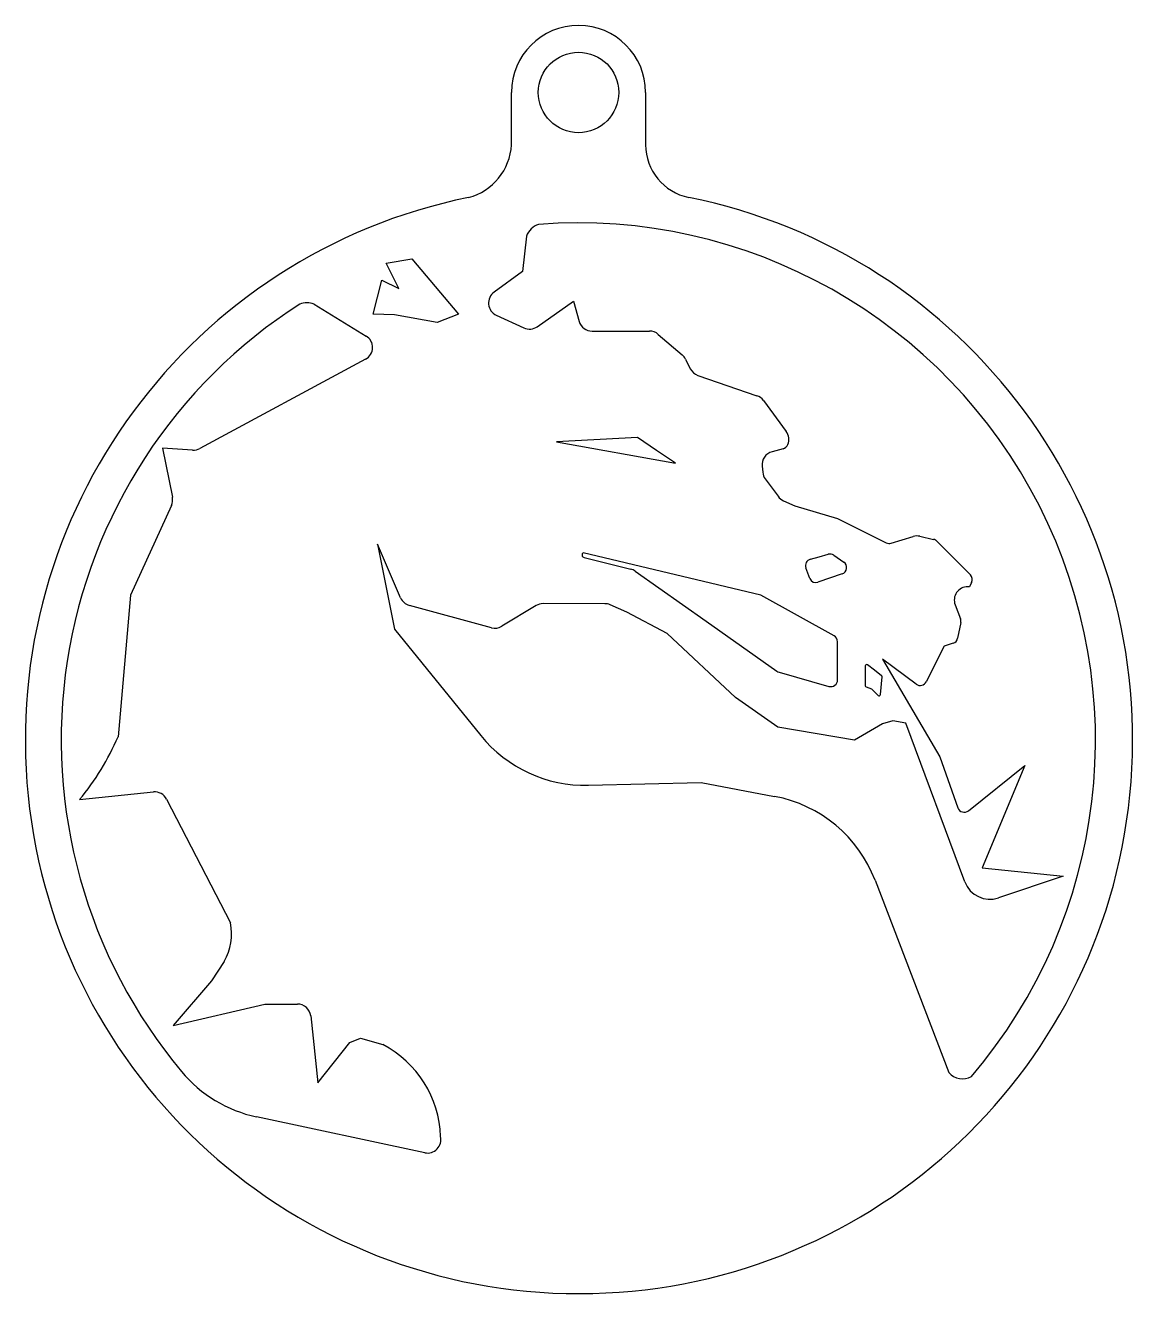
# Model space of a CAD drawing. Extents: x 0 to 8.25, y 0 to 9.46.
import ezdxf

# ---------------------------------------------------------------- set-up
doc = ezdxf.new("R2010")
doc.units = 0
doc.layers.add('WHITE', color=7, linetype='CONTINUOUS')

msp = doc.modelspace()

# ---------------------------------------------------------------- linework, layer by layer
at = {"layer": 'WHITE', "linetype": 'CONTINUOUS'}
for p, q in [((3.624038, 8.565133), (3.624038, 8.955133)), ((4.624038, 8.955133), (4.624038, 8.565133)), ((3.735038, 7.884133), (3.705038, 7.620133)), ((2.689038, 7.683133), (2.880038, 7.715133)), ((2.785038, 7.493133), (2.689038, 7.683133)), ((2.880038, 7.715133), (3.055038, 7.509133)), ((3.705038, 7.620133), (3.494038, 7.466133)), ((2.594038, 7.302133), (2.658038, 7.556133)), ((2.658038, 7.556133), (2.785038, 7.493133)), ((3.055038, 7.509133), (3.229038, 7.302133)), ((2.152038, 7.376133), (2.541038, 7.139133)), ((3.815776, 7.208515), (4.086038, 7.398133)), ((4.086038, 7.398133), (4.129038, 7.248133)), ((2.753038, 7.296133), (2.594038, 7.302133)), ((3.070038, 7.239133), (2.753038, 7.296133)), ((3.229038, 7.302133), (3.070038, 7.239133)), ((3.510661, 7.294325), (3.717038, 7.200133)), ((4.225038, 7.175409), (4.653038, 7.176133)), ((4.718531, 7.151702), (4.897038, 6.998133)), ((2.535981, 6.96624), (1.301038, 6.300132)), ((4.921283, 6.967258), (4.957038, 6.895133)), ((5.014202, 6.845621), (5.454038, 6.694133)), ((5.502234, 6.65928), (5.673038, 6.427133)), ((4.563038, 6.382133), (3.959038, 6.350133)), ((3.959038, 6.350133), (4.848038, 6.191133)), ((4.706038, 6.286133), (4.563038, 6.382133)), ((1.247071, 6.288611), (1.022038, 6.303133)), ((1.022038, 6.303133), (1.096038, 5.937133)), ((4.848038, 6.191133), (4.706038, 6.286133)), ((5.649038, 6.297133), (5.567038, 6.276133)), ((5.492365, 6.169166), (5.497037, 6.123133)), ((5.515956, 6.074074), (5.611037, 5.944133)), ((1.089229, 5.876047), (0.784038, 5.207133)), ((5.652081, 5.911234), (5.737038, 5.874133)), ((5.737038, 5.874133), (6.055038, 5.778133)), ((6.055038, 5.778133), (6.418038, 5.597133)), ((2.797467, 5.188315), (2.626038, 5.588133)), ((2.626038, 5.588133), (2.753038, 4.953133)), ((6.454978, 5.594323), (6.618038, 5.644133)), ((6.669003, 5.645983), (6.771038, 5.623133)), ((6.795549, 5.609644), (7.045038, 5.359133)), ((5.483038, 5.207133), (4.159038, 5.522133)), ((4.165038, 5.489133), (4.513038, 5.402133)), ((5.852038, 5.475133), (5.919038, 5.493133)), ((5.919038, 5.493133), (5.985038, 5.512133)), ((6.026755, 5.504733), (6.101038, 5.454132)), ((5.84715, 5.331179), (5.818038, 5.411133)), ((4.546038, 5.387133), (5.075038, 5.014133)), ((6.088739, 5.366032), (5.909038, 5.303133)), ((7.054506, 5.302393), (7.039038, 5.270133)), ((0.784038, 5.207133), (0.691038, 4.152133)), ((6.02898, 4.904028), (5.483038, 5.207133)), ((7.039038, 5.270133), (7.025038, 5.270133)), ((3.474152, 4.964558), (2.863038, 5.131133)), ((3.808588, 5.129883), (3.551038, 4.975133)), ((4.319044, 5.143532), (3.860038, 5.144133)), ((4.484038, 5.080133), (4.360038, 5.135133)), ((6.931323, 5.13524), (6.971038, 5.030133)), ((4.785038, 4.921133), (4.484038, 5.080133)), ((5.075038, 5.014133), (5.603038, 4.640133)), ((2.753038, 4.953133), (3.396038, 4.160133)), ((5.293038, 4.445133), (4.785038, 4.921133)), ((6.973539, 5.003041), (6.950038, 4.886133)), ((6.055038, 4.575133), (6.055038, 4.860133)), ((6.849038, 4.826133), (6.716038, 4.562133)), ((6.916243, 4.848491), (6.849038, 4.826133)), ((6.641637, 4.54358), (6.389038, 4.731133)), ((6.389038, 4.731133), (6.817038, 4.001133)), ((6.262038, 4.679134), (6.262038, 4.532133)), ((6.331038, 4.647133), (6.278038, 4.687133)), ((6.383585, 4.606454), (6.331038, 4.647133)), ((5.618909, 4.63266), (5.991038, 4.527133)), ((6.374888, 4.466149), (6.388038, 4.598133)), ((5.610038, 4.223133), (5.293038, 4.445133)), ((6.268876, 4.522646), (6.309038, 4.509133)), ((6.309038, 4.509133), (6.358038, 4.460133)), ((6.468038, 4.271133), (6.389038, 4.248133)), ((6.563038, 4.254133), (6.468038, 4.271133)), ((6.182038, 4.127133), (5.610038, 4.223133)), ((6.389038, 4.248133), (6.182038, 4.127133)), ((7.00357, 3.069958), (6.563038, 4.254133)), ((6.817038, 4.001133), (6.952038, 3.622133)), ((7.030138, 3.600008), (7.452038, 3.937133)), ((7.452038, 3.937133), (7.134038, 3.175133)), ((4.197038, 3.790107), (5.039038, 3.810133)), ((5.039038, 3.810133), (5.586038, 3.707133)), ((0.403038, 3.683133), (0.954038, 3.740133)), ((1.052836, 3.686032), (1.529038, 2.764133)), ((7.134038, 3.175133), (7.738038, 3.112133)), ((6.334336, 3.081864), (6.884038, 1.648133)), ((7.738038, 3.112133), (7.254038, 2.950133)), ((1.483038, 2.477133), (1.388038, 2.333133)), ((1.388038, 2.333133), (1.102038, 2.000133)), ((1.102038, 2.000133), (1.784038, 2.159133)), ((1.784038, 2.159133), (2.028038, 2.159133)), ((2.127438, 2.070067), (2.181038, 1.571133)), ((2.419038, 1.873133), (2.499038, 1.905133)), ((2.499038, 1.905133), (2.666038, 1.857133)), ((2.181038, 1.571133), (2.419038, 1.873133)), ((2.977101, 1.050427), (1.723037, 1.318133))]:
    msp.add_line(p, q, dxfattribs=at)
msp.add_circle((4.124038, 8.955133), 0.3, dxfattribs=at)
for centre, radius, start, end in [((4.124038, 8.955133), 0.5, 0, 180), ((3.193467, 8.588628), 0.431211, -75.107849, -3.123265), ((5.024038, 8.565133), 0.4, 180, 258.6057), ((4.127404, 4.127404), 4.127404, 101.503448, 438.574539), ((3.873208, 7.831516), 0.14785, 108.589755, 159.152449), ((4.120605, 4.12539), 3.857523, -40.519463, 94.378913), ((4.123079, 4.128281), 3.855706, 122.599376, 219.898224), ((2.098407, 7.249849), 0.137201, 66.989693, 112.558647), ((3.553038, 7.385133), 0.10021, 126.06941, 244.9832), ((3.759038, 7.291133), 0.100225, -114.775141, -55.5209), ((4.225038, 7.275133), 0.099725, -164.291362, -90), ((2.489038, 7.054133), 0.099644, -61.8936, 58.543177), ((4.653038, 7.076133), 0.1, 49.08555, 90), ((4.832038, 6.922133), 0.100005, 26.82223, 49.460848), ((5.046038, 6.940133), 0.09973, -153.178019, -108.6157), ((5.422038, 6.599133), 0.100245, 36.86972, 71.384308), ((5.590857, 6.367724), 0.101406, -21.758709, 35.863322), ((1.254038, 6.388132), 0.099765, -94.0042, -61.8937), ((5.592038, 6.179133), 0.10017, 104.452428, 185.7105), ((5.619733, 6.365239), 0.074142, -66.718433, -28.260672), ((5.596037, 6.133133), 0.099504, -174.2321, -143.5912), ((0.998038, 5.917133), 0.10002, -24.2541, 11.534621), ((5.692037, 6.003133), 0.10021, -143.9306, -113.4983), ((6.440038, 5.642133), 0.05009, -116.053495, -72.6465), ((6.647038, 5.548133), 0.100285, 77.34784, 106.808692), ((6.760038, 5.574133), 0.05022, 45, 77.347443), ((4.167711, 5.506665), 0.017734, 119.279456, 261.330237), ((5.998038, 5.464133), 0.049729, 54.72773, 105.154068), ((4.4889, 5.30523), 0.099865, 55.099434, 76.012656), ((5.865116, 5.427154), 0.049729, 105.247, 198.794051), ((6.073038, 5.413132), 0.049649, -71.564501, 55.669781), ((5.893038, 5.350133), 0.049649, -157.5569, -71.200115), ((7.010038, 5.324133), 0.049497, -26.0538, 45), ((7.025038, 5.170133), 0.1, 90, 200.4222), ((2.889038, 5.227133), 0.099459, -157.0273, -105.154068), ((3.860038, 5.044133), 0.1, 90, 120.9638), ((4.320038, 5.044133), 0.099403, 66.271609, 90.57306), ((6.924038, 5.012133), 0.050329, -10.4078, 20.955777), ((3.500038, 5.061133), 0.099985, -105.005, -59.331073), ((6.005038, 4.860133), 0.05, 0, 61.38989), ((6.901038, 4.896133), 0.05001, -72.299012, -11.53422), ((5.632038, 4.681133), 0.05022, -125.272421, -105.1546), ((6.272038, 4.679133), 0.01, 53.130102, 179.9978), ((6.005038, 4.575133), 0.05, -106.260205, 0), ((6.378038, 4.598133), 0.01, 0, 56.311048), ((6.671038, 4.584133), 0.05009, -125.942101, -26.053495), ((6.272038, 4.532133), 0.01, 180, 251.565798), ((6.365038, 4.467133), 0.009899, -135, -5.709301), ((-1.048253, 4.897257), 1.892179, -39.915257, -23.190626), ((4.173038, 4.790133), 1.000314, -140.964487, -88.6252), ((0.964038, 3.641133), 0.099504, 26.82223, 95.767889), ((5.400038, 2.724133), 1.000442, 20.9512, 79.285356), ((6.999038, 3.639133), 0.04998, -160.114835, -51.5197), ((7.191038, 3.140133), 0.200172, -159.4775, -71.655566), ((1.127439, 2.681315), 0.410049, -29.86403, 11.652333), ((2.028038, 2.059133), 0.1, 6.277333, 90), ((2.291464, 1.14571), 0.804008, 1.883357, 62.232608), ((1.932975, 2.296209), 1.000353, -140.14467, -102.114353), ((6.98586, 1.734575), 0.133566, -139.670292, -59.804318), ((2.998038, 1.148133), 0.099925, -102.0947, 13.897176)]:
    msp.add_arc(centre, radius, start, end, dxfattribs=at)

doc.saveas('drawing.dxf')
